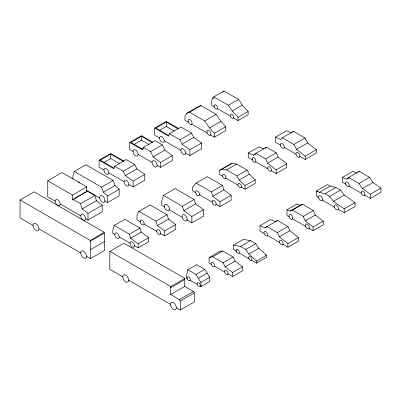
<?xml version="1.0" encoding="UTF-8"?>
<svg xmlns="http://www.w3.org/2000/svg" width="401" height="401" viewBox="0 0 401 401"><rect width="100%" height="100%" fill="white"/><g stroke="black" fill="none" stroke-linecap="round" stroke-linejoin="round"><path stroke-width="0.6" d="M86.546 256.319L90.511 258.61L90.185 240.455L104.275 232.319L34.14 191.828L20.05 199.964L20.05 217.928L32.982 225.392A4.16 2.401 60 0 0 37.393 230.881A4.16 2.401 60 0 0 37.393 224.996A4.16 2.401 60 0 0 32.982 225.392M90.511 258.61L104.606 250.47L104.275 232.319M176.32 307.707L180.285 309.998L180.285 301.016L179.377 299.617L170.575 294.534L170.821 286.575L184.916 278.434L123.914 243.217L109.824 251.357L109.824 269.317L122.751 276.78A4.16 2.401 60 0 0 127.167 282.269A4.16 2.401 60 0 0 127.167 276.389A4.16 2.401 60 0 0 122.751 276.78M170.575 294.534L184.671 286.399L184.916 278.434M233.447 117.894L238.034 120.541L248.164 114.691L248.164 111.498L242.304 105.187L238.575 99.443L223.953 91.002L213.828 96.852L212.164 98.771L211.462 102.004L211.462 105.202L214.319 106.846M200.079 286.078L200.961 286.59L209.773 281.507L209.773 277.256L204.731 269.347L196.675 264.695L187.868 269.778L186.575 275.642L186.575 278.284L187.262 278.68M134.41 245.728L138.134 247.878L148.706 241.778L148.706 237.653L141.192 232.089L140.009 228.104L124.826 219.337L114.255 225.442L112.741 230.916L112.741 233.217L114.751 234.374A3.108 1.794 60 0 0 118.044 238.475A3.108 1.794 60 0 0 118.044 234.079A3.108 1.794 60 0 0 114.751 234.374M128.826 184.45L133.167 186.956L144.761 180.26L144.761 174.42L136.931 168.896L134.826 164.53L126.22 159.563L114.621 166.26L113.909 168.711L99.107 160.164L99.107 167.292L103.969 170.099A3.333 1.925 60 0 0 107.503 174.495A3.333 1.925 60 0 0 107.503 169.783A3.333 1.925 60 0 0 103.969 170.099M185.563 153.042L189.904 155.548L201.497 148.851L201.497 143.007L193.663 137.488L191.563 133.122L180.991 127.022L169.392 133.713L168.681 136.165L154.681 128.079L154.681 135.212L159.538 138.019A3.333 1.925 60 0 0 163.072 142.415A3.333 1.925 60 0 0 163.072 137.703A3.333 1.925 60 0 0 159.538 138.019M104.907 201.011L107.568 202.545L119.167 195.848L119.167 189.267L115.042 185.498L113.092 180.475L85.874 164.761L74.275 171.458L72.922 175.959L72.922 178.951M187.026 220.024L191.858 222.811L203.603 216.034L203.603 209.683L195.633 203.873L194.104 199.508L175.202 188.595L163.458 195.372L161.763 200.921L161.763 205.437L164.45 206.986M157.107 165.347L160.54 167.332L172.285 160.55L172.285 155.668L164.901 150.094L162.325 144.836L155.077 140.651L143.332 147.433L142.55 149.844L129.713 142.43L129.713 149.533L133.037 151.453A3.574 2.065 60 0 0 136.826 156.169A3.574 2.065 60 0 0 136.826 151.112A3.574 2.065 60 0 0 133.037 151.453M160.616 233.577L164.58 235.868L175.733 229.427L175.733 224.56L168.515 219.131L167.037 214.7L150.044 204.891L138.886 211.332L136.982 215.066L136.982 219.933L140.24 221.813M210.55 134.992L214.294 137.152L225.748 130.546L225.748 126.716L220.966 121.333L216.144 114.36L200.991 105.608L198.214 106.671L186.766 113.277L184.936 116.375L184.936 120.205L188.43 122.22M222.956 92.155L223.953 91.002M216.029 204.31L219.994 206.595L231.151 200.154L231.151 195.287L223.928 189.863L222.45 185.432L207.297 176.681L196.139 183.122L192.395 187.402L192.395 190.66L195.653 192.545M299.763 156.32L305.201 159.458L316.359 153.017L316.359 149.713L307.647 142.931L305.036 138.004L293.487 131.338L282.334 137.779L280.755 139.503L275.402 137.197L275.402 142.255L280.449 145.167M292.7 132.2L293.487 131.338M364.73 195.127L370.379 198.395L380.95 192.29L380.95 188.119L372.985 182.47L369.597 177.342L359.231 171.362L348.664 177.463L346.8 179.307L342.344 177.483L342.344 182.204L345.697 184.144M358.489 172.099L359.231 171.362M252.429 159.859L248.259 157.448L248.259 153.032L253.713 155.192L255.893 153.292L266.459 147.192L276.229 152.831L278.129 157.032L286.72 163.803L286.72 167.453L276.149 173.553L271.186 170.686M265.156 148.33L266.459 147.192M222.615 176.255L219.222 174.3L219.222 170.671L231.913 163.207L236.63 164.029L247.021 170.024L249.377 174.179L255.191 179.743L255.191 183.367L245.061 189.217L241.342 187.066M229.863 164.5L231.913 163.207M264.169 233.542L259.998 231.131L259.998 225.678L264.931 227.773L266.921 226.57L277.402 232.615L279.302 236.821L287.893 243.592L287.893 247.237L282.926 244.369M287.893 247.237L298.459 241.136L298.459 237.487L289.868 230.715L287.968 226.515L277.492 220.465L275.497 221.673L270.57 219.573L259.998 225.678M47.744 180.786L61.985 172.565L86.731 186.851L86.731 191.573L72.491 199.793L72.491 195.071L47.744 180.786L47.744 196.826L55.238 201.157A3.484 2.01 60 0 0 58.937 205.753A3.484 2.01 60 0 0 58.937 200.826A3.484 2.01 60 0 0 55.238 201.157M129.713 142.43L141.458 135.648L152.691 142.134M99.107 160.164L110.706 153.468L123.924 161.097M154.681 128.079L166.275 121.383L178.666 128.536M123.287 161.408L110.706 154.144L100.285 160.164L113.909 168.029M152.059 142.45L141.458 136.325L130.886 142.43L142.55 149.162L143.608 148.555M178.034 128.851L166.275 122.064L155.854 128.079L168.681 135.488M212.164 98.771L213.763 97.849M186.766 113.277L189.538 112.22L200.991 105.608M134.059 144.455L141.458 140.185L148.881 144.47M103.929 162.485L110.706 158.575L119.618 163.718M159.503 130.405L166.275 126.49L174.295 131.122M72.491 195.071L86.731 186.851M213.828 96.852L228.445 105.293L238.575 99.443M143.332 147.433L150.581 151.618L162.325 144.836M189.538 112.22L204.695 120.967L216.144 114.36M72.491 199.793L73.052 200.119L73.052 199.367L87.293 191.147L94.821 195.493L96.425 200.635L102.215 205.222L102.215 211.833L87.974 220.054L85.689 218.735M114.621 166.26L123.227 171.227L134.826 164.53M169.392 133.713L179.964 139.819L191.563 133.122M228.445 105.293L232.174 111.032L242.304 105.187M150.581 151.618L153.157 156.876L164.901 150.094M74.275 171.458L101.498 187.172L113.092 180.475M123.227 171.227L125.333 175.593L136.931 168.896M204.695 120.967L209.512 127.939L220.966 121.333M179.964 139.819L182.069 144.185L193.663 137.488M73.052 199.367L80.581 203.713L94.821 195.493M101.498 187.172L103.448 192.194L115.042 185.498M238.034 120.541L238.034 117.348L248.164 111.498M160.54 167.332L160.54 162.445L172.285 155.668M80.581 203.713L82.185 208.856L96.425 200.635M214.294 137.152L214.294 133.322L225.748 126.716M133.167 186.956L133.167 181.117L144.761 174.42M107.568 202.545L107.568 195.964L119.167 189.267M189.904 155.548L189.904 149.703L201.497 143.007M87.974 220.054L87.974 213.442L102.215 205.222M90.019 241.367L104.11 233.232M275.402 137.197L286.56 130.756L291.377 132.831M248.259 153.032L258.83 146.926L263.738 148.876M219.222 170.671L229.352 164.826M221.783 169.052L226.505 169.874L236.63 164.029M253.713 155.192L255.828 153.974M90.511 249.628L104.606 241.492M114.255 225.442L129.443 234.209L140.009 228.104M138.886 211.332L155.879 221.141L167.037 214.7M163.458 195.372L182.36 206.289L194.104 199.508M255.893 153.292L265.657 158.931L276.229 152.831M226.505 169.874L236.891 175.874L247.021 170.024M129.443 234.209L130.621 238.194L141.192 232.089M196.139 183.122L211.297 191.873L222.45 185.432M282.334 137.779L293.883 144.445L305.036 138.004M155.879 221.141L157.357 225.573L168.515 219.131M182.36 206.289L183.889 210.655L195.633 203.873M265.657 158.931L267.557 163.137L278.129 157.032M236.891 175.874L239.247 180.029L249.377 174.179M211.297 191.873L212.771 196.305L223.928 189.863M293.883 144.445L296.489 149.373L307.647 142.931M138.134 247.878L138.134 243.753L148.706 237.653M164.58 235.868L164.58 231.001L175.733 224.56M245.061 189.217L245.061 185.588L255.191 179.743M191.858 222.811L191.858 216.46L203.603 209.683M219.994 206.595L219.994 201.728L231.151 195.287M276.149 173.553L276.149 169.909L286.72 163.803M305.201 159.458L305.201 156.154L316.359 149.713M318.564 197.984L316.605 196.094L316.605 190.876L327.467 184.605L330.289 186.089L335.873 187.422L340.544 190.119L344.299 195.086L355.065 202.62L355.065 206.515L344.203 212.786L338.274 209.362M342.344 177.483L352.91 171.382L356.815 172.976M289.191 216.861L286.976 215.583L286.976 209.813L297.106 203.969L300.138 205.247L302.555 204.289L313.356 210.53L315.326 215.011L323.236 221.151L323.236 224.821L313.106 230.67L309.031 228.314M316.605 190.876L319.427 192.36L330.289 186.089M211.257 264.274L209.076 263.016L209.076 257.592L219.056 251.828L222.67 250.966L233.056 256.961L235.116 261.096L242.545 266.745L242.545 270.815L232.565 276.58L227.948 273.913M286.976 209.813L290.008 211.091L300.138 205.247M290.008 211.091L292.424 210.139L302.555 204.289M209.076 257.592L212.685 256.73L222.67 250.966M347.331 179.001L348.915 178.084M236.329 251.427L233.387 248.961L233.387 245.136L243.372 239.372L250.435 240.65L255.753 243.718L258.805 248.279L266.565 255.257L266.565 257.357L256.585 263.121L251.668 260.284M264.931 227.773L277.492 220.465M319.427 192.36L325.01 193.693L335.873 187.422M233.387 245.136L240.455 246.415L250.435 240.65M170.575 287.813L184.671 279.672M325.01 193.693L329.682 196.395L340.544 190.119M187.868 269.778L195.924 274.429L204.731 269.347M348.664 177.463L359.025 183.447L369.597 177.342M240.455 246.415L245.773 249.482L255.753 243.718M212.685 256.73L223.071 262.725L233.056 256.961M292.424 210.139L303.226 216.375L313.356 210.53M195.924 274.429L198.259 278.239L207.066 273.156M277.402 232.615L287.968 226.515M329.682 196.395L333.437 201.357L344.299 195.086M223.071 262.725L225.131 266.86L235.116 261.096M303.226 216.375L305.196 220.861L315.326 215.011M245.773 249.482L248.82 254.044L258.805 248.279M359.025 183.447L362.414 188.57L372.985 182.47M279.302 236.821L289.868 230.715M200.961 286.59L200.961 282.344L209.773 277.256M179.377 299.617L193.472 291.477L194.38 292.88L194.38 301.863L180.285 309.998M180.285 301.016L194.38 292.88M232.565 276.58L232.565 272.51L242.545 266.745M344.203 212.786L344.203 208.891L355.065 202.62M313.106 230.67L313.106 226.996L323.236 221.151M370.379 198.395L370.379 194.219L380.95 188.119M256.585 263.121L256.585 261.021L266.565 255.257M287.893 243.592L298.459 237.487M316.605 191.683L317.993 191.608M217.342 108.596L230.425 116.145M284.219 147.342L295.993 154.144M349.03 186.064L361.396 193.207M191.758 124.145L207.222 133.072M322.329 200.154L334.509 207.187M255.728 161.763L267.888 168.781M164.25 140.741L180.846 150.32A3.333 1.925 60 0 0 184.385 154.716A3.333 1.925 60 0 0 184.385 150.004A3.333 1.925 60 0 0 180.846 150.32M225.883 178.144L238.074 185.182M292.595 218.826L305.627 226.349M138.094 154.37L152.054 162.43A3.574 2.065 60 0 0 155.844 167.147A3.574 2.065 60 0 0 155.844 162.094A3.574 2.065 60 0 0 152.054 162.43M199.442 194.731L212.239 202.119M267.472 235.447L279.627 242.465M108.681 172.821L124.115 181.733A3.333 1.925 60 0 0 127.648 186.129A3.333 1.925 60 0 0 127.648 181.417A3.333 1.925 60 0 0 124.115 181.733M169.202 209.733L182.27 217.277M239.061 253.006L248.931 258.705M86.385 190.315L99.669 197.984M144.029 224.004L156.826 231.392M214.61 266.214L224.595 271.978M119.147 236.911L130.014 243.186A3.108 1.794 60 0 0 133.307 247.287A3.108 1.794 60 0 0 133.307 242.896A3.108 1.794 60 0 0 130.014 243.186M60.165 203.999L80.761 215.888A3.484 2.01 60 0 0 84.456 220.485A3.484 2.01 60 0 0 84.456 215.558A3.484 2.01 60 0 0 80.761 215.888M190.124 280.334L197.272 284.459M184.671 286.399L193.472 291.477M109.824 251.357L170.821 286.575M20.05 199.964L90.185 240.455M128.636 280.179L170.435 304.309A4.16 2.401 60 0 0 174.846 309.798A4.16 2.401 60 0 0 174.846 303.913A4.16 2.401 60 0 0 170.435 304.309M38.867 228.791L80.661 252.921A4.16 2.401 60 0 0 85.077 258.409A4.16 2.401 60 0 0 85.077 252.525A4.16 2.401 60 0 0 80.661 252.921M333.437 201.357L344.203 208.891M182.069 144.185L189.904 149.703M125.333 175.593L133.167 181.117M362.414 188.57L370.379 194.219M183.889 210.655L191.858 216.46M130.621 238.194L138.134 243.753M212.771 196.305L219.994 201.728M157.357 225.573L164.58 231.001M153.157 156.876L160.54 162.445M225.131 266.86L232.565 272.51M305.196 220.861L313.106 226.996M296.489 149.373L305.201 156.154M267.557 163.137L276.149 169.909M82.185 208.856L87.974 213.442M248.82 254.044L256.585 261.021M103.448 192.194L107.568 195.964M239.247 180.029L245.061 185.588M232.174 111.032L238.034 117.348M209.512 127.939L214.294 133.322M198.259 278.239L200.961 282.344M166.275 122.064L166.275 126.49M141.458 136.325L141.458 140.185M110.706 154.144L110.706 158.575M78.29 182.094A3.794 2.19 60 0 1 79.679 182.896M104.972 200.49L104.877 201.237A3.794 2.19 60 0 1 102.285 202.039A3.794 2.19 60 0 1 99.694 198.244L99.603 197.392A3.794 2.19 60 0 1 102.285 195.843A3.794 2.19 60 0 1 104.972 200.49M144.079 223.613L144.009 224.154A2.747 1.589 60 0 1 142.134 224.735A2.747 1.589 60 0 1 140.255 221.989L140.19 221.367A2.747 1.589 60 0 1 142.134 220.244A2.747 1.589 60 0 1 144.079 223.613M160.666 233.187L160.595 233.728A2.747 1.589 60 0 1 158.721 234.309A2.747 1.589 60 0 1 156.841 231.562L156.776 230.946A2.747 1.589 60 0 1 158.721 229.823A2.747 1.589 60 0 1 160.666 233.187M199.492 194.34L199.427 194.881A2.747 1.589 60 0 1 197.548 195.462A2.747 1.589 60 0 1 195.673 192.716L195.608 192.099A2.747 1.589 60 0 1 197.548 190.976A2.747 1.589 60 0 1 199.492 194.34M216.079 203.919L216.014 204.46A2.747 1.589 60 0 1 214.134 205.041A2.747 1.589 60 0 1 212.259 202.294L212.194 201.673A2.747 1.589 60 0 1 214.134 200.55A2.747 1.589 60 0 1 216.079 203.919M284.259 147.007L284.194 147.543A2.722 1.574 60 0 1 282.334 148.119A2.722 1.574 60 0 1 280.469 145.398L280.404 144.786A2.722 1.574 60 0 1 282.334 143.673A2.722 1.574 60 0 1 284.259 147.007M299.808 155.984L299.737 156.52A2.722 1.574 60 0 1 297.878 157.097A2.722 1.574 60 0 1 296.018 154.375L295.953 153.758A2.722 1.574 60 0 1 297.878 152.651A2.722 1.574 60 0 1 299.808 155.984M169.252 209.623L169.001 210.174A3.554 2.05 60 0 1 164.651 207.663L164.395 206.816A3.554 2.05 60 0 1 166.826 204.565A3.554 2.05 60 0 1 169.252 209.623M217.452 108.355L217.282 108.726A2.371 1.368 60 0 1 214.38 107.052L214.214 106.486A2.371 1.368 60 0 1 215.833 104.987A2.371 1.368 60 0 1 217.452 108.355M187.077 219.913L186.826 220.465A3.554 2.05 60 0 1 182.47 217.954L182.219 217.106A3.554 2.05 60 0 1 184.65 214.856A3.554 2.05 60 0 1 187.077 219.913M233.552 117.653L233.387 118.024A2.371 1.368 60 0 1 230.485 116.35L230.314 115.784A2.371 1.368 60 0 1 231.933 114.285A2.371 1.368 60 0 1 233.552 117.653M225.923 178.059L225.748 178.44A2.451 1.414 60 0 1 222.75 176.711L222.575 176.129A2.451 1.414 60 0 1 224.249 174.575A2.451 1.414 60 0 1 225.923 178.059M190.219 280.124L190.059 280.474A2.236 1.288 60 0 1 187.322 278.89L187.167 278.359A2.236 1.288 60 0 1 188.691 276.946A2.236 1.288 60 0 1 190.219 280.124M241.377 186.981L241.207 187.362A2.451 1.414 60 0 1 238.204 185.633L238.034 185.051A2.451 1.414 60 0 1 239.708 183.498A2.451 1.414 60 0 1 241.377 186.981M255.828 161.538L255.648 161.939A2.561 1.479 60 0 1 252.51 160.124L252.329 159.518A2.561 1.479 60 0 1 254.079 157.894A2.561 1.479 60 0 1 255.828 161.538M200.174 285.873L200.014 286.219A2.236 1.288 60 0 1 197.277 284.64L197.122 284.108A2.236 1.288 60 0 1 198.645 282.69A2.236 1.288 60 0 1 200.174 285.873M214.625 266.179L214.45 266.565A2.476 1.429 60 0 1 211.417 264.815L211.242 264.229A2.476 1.429 60 0 1 212.931 262.66A2.476 1.429 60 0 1 214.625 266.179M271.287 170.465L271.106 170.861A2.561 1.479 60 0 1 267.968 169.052L267.783 168.44A2.561 1.479 60 0 1 269.537 166.816A2.561 1.479 60 0 1 271.287 170.465M227.963 273.883L227.788 274.269A2.476 1.429 60 0 1 224.755 272.52L224.58 271.928A2.476 1.429 60 0 1 226.269 270.359A2.476 1.429 60 0 1 227.963 273.883M267.572 235.222L267.392 235.623A2.561 1.479 60 0 1 264.249 233.808L264.069 233.202A2.561 1.479 60 0 1 265.823 231.577A2.561 1.479 60 0 1 267.572 235.222M292.73 218.52L292.54 218.941A2.697 1.554 60 0 1 289.241 217.036L289.051 216.395A2.697 1.554 60 0 1 290.89 214.685A2.697 1.554 60 0 1 292.73 218.52M283.031 244.149L282.845 244.545A2.561 1.479 60 0 1 279.708 242.735L279.527 242.124A2.561 1.479 60 0 1 281.276 240.5A2.561 1.479 60 0 1 283.031 244.149M309.171 228.009L308.981 228.43A2.697 1.554 60 0 1 305.682 226.525L305.492 225.883A2.697 1.554 60 0 1 307.331 224.179A2.697 1.554 60 0 1 309.171 228.009M322.424 199.944L322.224 200.395A2.897 1.674 60 0 1 318.675 198.345L318.469 197.658A2.897 1.674 60 0 1 320.449 195.818A2.897 1.674 60 0 1 322.424 199.944M338.369 209.147L338.163 209.598A2.897 1.674 60 0 1 334.614 207.553L334.414 206.861A2.897 1.674 60 0 1 336.389 205.026A2.897 1.674 60 0 1 338.369 209.147M349.136 185.828L348.955 186.234A2.596 1.499 60 0 1 345.772 184.4L345.592 183.783A2.596 1.499 60 0 1 347.366 182.139A2.596 1.499 60 0 1 349.136 185.828M364.835 194.891L364.649 195.297A2.596 1.499 60 0 1 361.471 193.462L361.291 192.846A2.596 1.499 60 0 1 363.06 191.202A2.596 1.499 60 0 1 364.835 194.891M191.823 124.079L191.508 124.375A2.822 1.629 60 0 1 188.686 122.746L188.365 122.084A2.822 1.629 60 0 1 190.094 119.623A2.822 1.629 60 0 1 191.823 124.079M210.615 134.931L210.299 135.222A2.822 1.629 60 0 1 207.472 133.593L207.157 132.931A2.822 1.629 60 0 1 208.886 130.475A2.822 1.629 60 0 1 210.615 134.931M248.72 257.668A2.231 1.288 60 0 0 251.091 260.615A2.231 1.288 60 0 0 251.086 257.457A2.231 1.288 60 0 0 248.72 257.668M236.119 250.394A2.231 1.288 60 0 0 238.485 253.337A2.231 1.288 60 0 0 238.485 250.179A2.231 1.288 60 0 0 236.119 250.394"/></g></svg>
